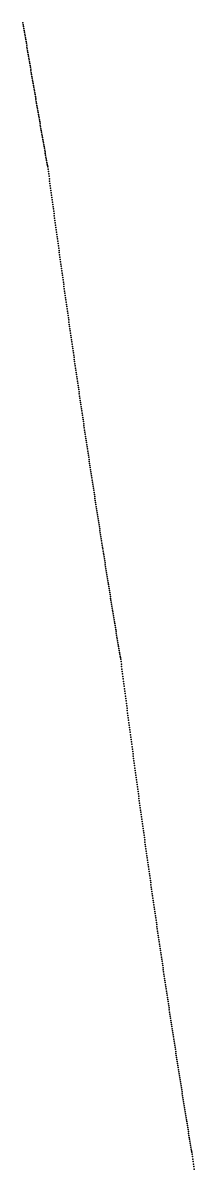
# Model space of a CAD drawing. Header units: metres. Extents: x 0 to 360, y 46 to 216.
# Drawn here: x 220.6 to 226.81, y 132.56 to 174.26 of the extents above; entities that cross this region are included whole.
import ezdxf

# ---------------------------------------------------------------- set-up
doc = ezdxf.new("R2010")
doc.units = ezdxf.units.M

msp = doc.modelspace()

# ---------------------------------------------------------------- linework, layer by layer
for p in [(220.596, 174.255), (220.608, 174.188), (220.619, 174.12), (220.63, 174.052), (220.641, 173.985), (220.653, 173.917), (220.664, 173.85), (220.675, 173.782), (220.687, 173.715), (220.698, 173.647), (220.709, 173.58), (220.72, 173.513), (220.732, 173.446), (220.743, 173.379), (220.754, 173.311), (220.765, 173.244), (220.777, 173.177), (220.788, 173.11), (220.799, 173.044), (220.81, 172.977), (220.822, 172.91), (220.833, 172.843), (220.844, 172.776), (220.856, 172.71), (220.867, 172.643), (220.878, 172.577), (220.889, 172.51), (220.901, 172.444), (220.912, 172.377), (220.923, 172.311), (220.935, 172.245), (220.946, 172.178), (220.957, 172.112), (220.968, 172.046), (220.98, 171.98), (220.991, 171.914), (221.002, 171.848), (221.014, 171.782), (221.025, 171.716), (221.036, 171.65), (221.047, 171.584), (221.059, 171.519), (221.07, 171.453), (221.081, 171.387), (221.093, 171.322), (221.104, 171.256), (221.115, 171.19), (221.126, 171.125), (221.138, 171.06), (221.149, 170.994), (221.16, 170.929), (221.172, 170.864), (221.183, 170.798), (221.194, 170.733), (221.206, 170.668), (221.217, 170.603), (221.228, 170.538), (221.239, 170.473), (221.251, 170.408), (221.262, 170.343), (221.273, 170.278), (221.285, 170.213), (221.296, 170.149), (221.307, 170.084), (221.319, 170.019), (221.33, 169.955), (221.341, 169.89), (221.352, 169.826), (221.364, 169.761), (221.375, 169.697), (221.386, 169.632), (221.398, 169.568), (221.409, 169.504), (221.42, 169.44), (221.432, 169.376), (221.443, 169.311), (221.454, 169.247), (221.465, 169.183), (221.477, 169.119), (221.488, 169.074), (221.499, 169.018), (221.511, 168.932), (221.522, 168.846), (221.533, 168.761), (221.545, 168.675), (221.556, 168.589), (221.567, 168.504), (221.579, 168.419), (221.59, 168.333), (221.601, 168.248), (221.613, 168.163), (221.624, 168.078), (221.635, 167.993), (221.647, 167.909), (221.658, 167.824), (221.669, 167.739), (221.68, 167.655), (221.692, 167.57), (221.703, 167.486), (221.714, 167.401), (221.726, 167.317), (221.737, 167.233), (221.748, 167.149), (221.76, 167.065), (221.771, 166.981), (221.782, 166.897), (221.794, 166.813), (221.805, 166.73), (221.816, 166.646), (221.828, 166.563), (221.839, 166.479), (221.85, 166.396), (221.862, 166.313), (221.873, 166.229), (221.884, 166.146), (221.896, 166.063), (221.907, 165.98), (221.918, 165.898), (221.93, 165.815), (221.941, 165.732), (221.952, 165.649), (221.964, 165.567), (221.975, 165.484), (221.986, 165.402), (221.998, 165.32), (222.009, 165.238), (222.02, 165.155), (222.032, 165.073), (222.043, 164.991), (222.054, 164.909), (222.066, 164.828), (222.077, 164.746), (222.088, 164.664), (222.1, 164.583), (222.111, 164.501), (222.122, 164.42), (222.134, 164.338), (222.145, 164.257), (222.157, 164.176), (222.168, 164.095), (222.179, 164.014), (222.191, 163.933), (222.202, 163.852), (222.213, 163.771), (222.225, 163.69), (222.236, 163.61), (222.247, 163.529), (222.259, 163.449), (222.27, 163.368), (222.281, 163.288), (222.293, 163.208), (222.304, 163.128), (222.315, 163.048), (222.327, 162.967), (222.338, 162.888), (222.349, 162.808), (222.361, 162.728), (222.372, 162.648), (222.384, 162.568), (222.395, 162.489), (222.406, 162.409), (222.418, 162.33), (222.429, 162.251), (222.44, 162.171), (222.452, 162.092), (222.463, 162.013), (222.474, 161.934), (222.486, 161.855), (222.497, 161.776), (222.508, 161.697), (222.52, 161.619), (222.531, 161.54), (222.543, 161.461), (222.554, 161.383), (222.565, 161.304), (222.577, 161.226), (222.588, 161.148), (222.599, 161.07), (222.611, 160.991), (222.622, 160.913), (222.634, 160.835), (222.645, 160.757), (222.656, 160.68), (222.668, 160.602), (222.679, 160.524), (222.69, 160.446), (222.702, 160.369), (222.713, 160.291), (222.724, 160.214), (222.736, 160.137), (222.747, 160.059), (222.759, 159.982), (222.77, 159.905), (222.781, 159.828), (222.793, 159.751), (222.804, 159.674), (222.815, 159.597), (222.827, 159.521), (222.838, 159.444), (222.85, 159.367), (222.861, 159.291), (222.872, 159.214), (222.884, 159.138), (222.895, 159.061), (222.907, 158.985), (222.918, 158.909), (222.929, 158.833), (222.941, 158.757), (222.952, 158.681), (222.963, 158.605), (222.975, 158.529), (222.986, 158.453), (222.998, 158.378), (223.009, 158.302), (223.02, 158.227), (223.032, 158.151), (223.043, 158.076), (223.055, 158), (223.066, 157.925), (223.077, 157.85), (223.089, 157.775), (223.1, 157.7), (223.111, 157.625), (223.123, 157.55), (223.134, 157.475), (223.146, 157.4), (223.157, 157.325), (223.168, 157.251), (223.18, 157.176), (223.191, 157.102), (223.203, 157.027), (223.214, 156.953), (223.225, 156.879), (223.237, 156.804), (223.248, 156.73), (223.26, 156.656), (223.271, 156.582), (223.282, 156.508), (223.294, 156.434), (223.305, 156.36), (223.317, 156.287), (223.328, 156.213), (223.339, 156.139), (223.351, 156.066), (223.362, 155.992), (223.374, 155.919), (223.385, 155.845), (223.396, 155.772), (223.408, 155.699), (223.419, 155.626), (223.431, 155.553), (223.442, 155.48), (223.453, 155.407), (223.465, 155.334), (223.476, 155.261), (223.488, 155.188), (223.499, 155.116), (223.51, 155.043), (223.522, 154.97), (223.533, 154.898), (223.545, 154.826), (223.556, 154.753), (223.568, 154.681), (223.579, 154.609), (223.59, 154.537), (223.602, 154.464), (223.613, 154.392), (223.625, 154.32), (223.636, 154.249), (223.647, 154.177), (223.659, 154.105), (223.67, 154.033), (223.682, 153.962), (223.693, 153.89), (223.704, 153.819), (223.716, 153.747), (223.727, 153.676), (223.739, 153.604), (223.75, 153.533), (223.762, 153.462), (223.773, 153.391), (223.784, 153.32), (223.796, 153.249), (223.807, 153.178), (223.819, 153.107), (223.83, 153.036), (223.842, 152.966), (223.853, 152.895), (223.864, 152.824), (223.876, 152.754), (223.887, 152.683), (223.899, 152.613), (223.91, 152.543), (223.921, 152.472), (223.933, 152.402), (223.944, 152.332), (223.956, 152.262), (223.967, 152.192), (223.979, 152.122), (223.99, 152.052), (224.001, 151.982), (224.013, 151.912), (224.024, 151.843), (224.036, 151.773), (224.047, 151.703), (224.059, 151.634), (224.07, 151.564), (224.082, 151.495), (224.093, 151.426), (224.104, 151.356), (224.116, 151.287), (224.127, 151.218), (224.139, 151.171), (224.15, 151.11), (224.162, 151.019), (224.173, 150.929), (224.184, 150.839), (224.196, 150.749), (224.207, 150.659), (224.219, 150.569), (224.23, 150.48), (224.242, 150.39), (224.253, 150.301), (224.264, 150.211), (224.276, 150.122), (224.287, 150.033), (224.299, 149.944), (224.31, 149.855), (224.322, 149.766), (224.333, 149.678), (224.345, 149.589), (224.356, 149.5), (224.367, 149.412), (224.379, 149.324), (224.39, 149.235), (224.402, 149.147), (224.413, 149.059), (224.425, 148.971), (224.436, 148.884), (224.448, 148.796), (224.459, 148.708), (224.47, 148.621), (224.482, 148.533), (224.493, 148.446), (224.505, 148.359), (224.516, 148.272), (224.528, 148.185), (224.539, 148.098), (224.551, 148.011), (224.562, 147.924), (224.574, 147.838), (224.585, 147.751), (224.596, 147.665), (224.608, 147.578), (224.619, 147.492), (224.631, 147.406), (224.642, 147.32), (224.654, 147.234), (224.665, 147.148), (224.677, 147.062), (224.688, 146.977), (224.7, 146.891), (224.711, 146.806), (224.722, 146.721), (224.734, 146.635), (224.745, 146.55), (224.757, 146.465), (224.768, 146.38), (224.78, 146.295), (224.791, 146.21), (224.803, 146.126), (224.814, 146.041), (224.826, 145.957), (224.837, 145.872), (224.849, 145.788), (224.86, 145.704), (224.871, 145.62), (224.883, 145.536), (224.894, 145.452), (224.906, 145.368), (224.917, 145.284), (224.929, 145.201), (224.94, 145.117), (224.952, 145.034), (224.963, 144.95), (224.975, 144.867), (224.986, 144.784), (224.998, 144.701), (225.009, 144.618), (225.021, 144.535), (225.032, 144.452), (225.043, 144.37), (225.055, 144.287), (225.066, 144.205), (225.078, 144.122), (225.089, 144.04), (225.101, 143.958), (225.112, 143.875), (225.124, 143.793), (225.135, 143.711), (225.147, 143.63), (225.158, 143.548), (225.17, 143.466), (225.181, 143.385), (225.193, 143.303), (225.204, 143.222), (225.216, 143.14), (225.227, 143.059), (225.239, 142.978), (225.25, 142.897), (225.262, 142.816), (225.273, 142.735), (225.284, 142.654), (225.296, 142.574), (225.307, 142.493), (225.319, 142.412), (225.33, 142.332), (225.342, 142.252), (225.353, 142.171), (225.365, 142.091), (225.376, 142.011), (225.388, 141.931), (225.399, 141.851), (225.411, 141.771), (225.422, 141.692), (225.434, 141.612), (225.445, 141.533), (225.457, 141.453), (225.468, 141.374), (225.48, 141.294), (225.491, 141.215), (225.503, 141.136), (225.514, 141.057), (225.526, 140.978), (225.537, 140.899), (225.549, 140.821), (225.56, 140.742), (225.572, 140.663), (225.583, 140.585), (225.595, 140.506), (225.606, 140.428), (225.618, 140.35), (225.629, 140.272), (225.641, 140.193), (225.652, 140.115), (225.664, 140.038), (225.675, 139.96), (225.687, 139.882), (225.698, 139.804), (225.71, 139.727), (225.721, 139.649), (225.733, 139.572), (225.744, 139.494), (225.755, 139.417), (225.767, 139.34), (225.778, 139.263), (225.79, 139.186), (225.801, 139.109), (225.813, 139.032), (225.824, 138.956), (225.836, 138.879), (225.847, 138.802), (225.859, 138.726), (225.87, 138.649), (225.882, 138.573), (225.893, 138.497), (225.905, 138.421), (225.916, 138.345), (225.928, 138.269), (225.939, 138.193), (225.951, 138.117), (225.962, 138.041), (225.974, 137.965), (225.986, 137.89), (225.997, 137.814), (226.009, 137.739), (226.02, 137.663), (226.032, 137.588), (226.043, 137.513), (226.055, 137.438), (226.066, 137.363), (226.078, 137.288), (226.089, 137.213), (226.101, 137.138), (226.112, 137.063), (226.124, 136.989), (226.135, 136.914), (226.147, 136.84), (226.158, 136.765), (226.17, 136.691), (226.181, 136.617), (226.193, 136.543), (226.204, 136.469), (226.216, 136.395), (226.227, 136.321), (226.239, 136.247), (226.25, 136.173), (226.262, 136.099), (226.273, 136.026), (226.285, 135.952), (226.296, 135.879), (226.308, 135.805), (226.319, 135.732), (226.331, 135.659), (226.342, 135.586), (226.354, 135.513), (226.365, 135.44), (226.377, 135.367), (226.388, 135.294), (226.4, 135.221), (226.411, 135.148), (226.423, 135.076), (226.434, 135.003), (226.446, 134.931), (226.457, 134.858), (226.469, 134.786), (226.481, 134.714), (226.492, 134.642), (226.504, 134.57), (226.515, 134.498), (226.527, 134.426), (226.538, 134.354), (226.55, 134.282), (226.561, 134.21), (226.573, 134.139), (226.584, 134.067), (226.596, 133.996), (226.607, 133.924), (226.619, 133.853), (226.63, 133.782), (226.642, 133.711), (226.653, 133.639), (226.665, 133.568), (226.676, 133.497), (226.688, 133.427), (226.699, 133.356), (226.711, 133.285), (226.723, 133.216), (226.734, 133.177), (226.746, 133.101), (226.757, 133.01), (226.769, 132.919), (226.78, 132.828), (226.792, 132.738), (226.803, 132.647), (226.815, 132.557)]:
    msp.add_point(p)

doc.saveas('drawing.dxf')
